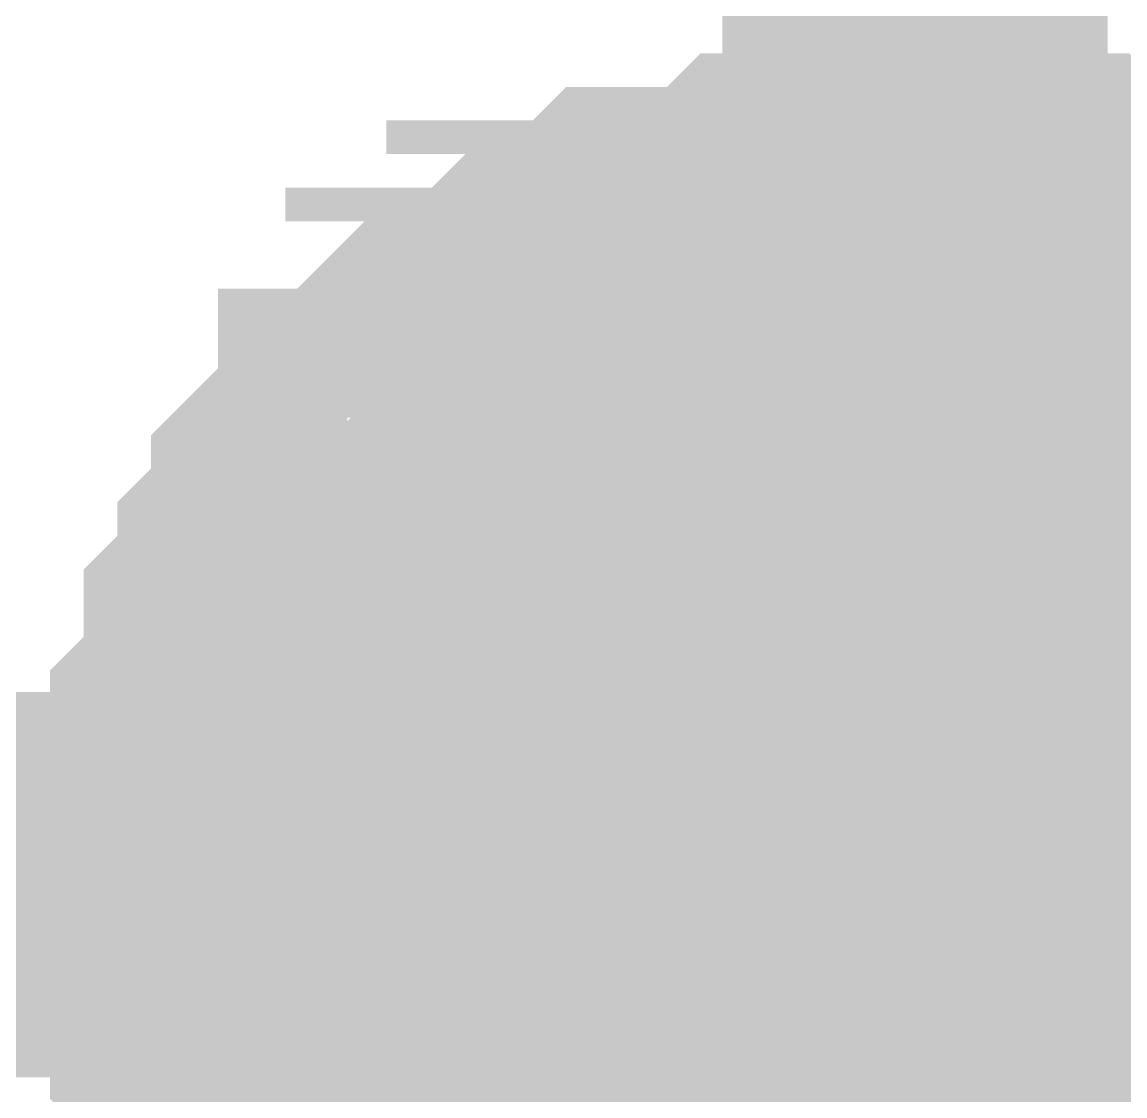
# Model space of a CAD drawing. Header units: inches. Extents: x 0 to 841, y 0 to 594.
# Drawn here: x 751.826 to 752.684, y 257.326 to 258.161 of the extents above; entities that cross this region are included whole.
import ezdxf

# ---------------------------------------------------------------- set-up
doc = ezdxf.new("R2010")
doc.units = ezdxf.units.IN
doc.layers.add('Sheet', color=255, linetype='Continuous')

msp = doc.modelspace()

# ---------------------------------------------------------------- linework, layer by layer
at = {"layer": 'Sheet'}
for points in [[(752.52044, 261.59308, 0.29972, 0.29972, 0), (752.52044, 257.49059, 0.29972, 0.29972, 0)], [(751.99782, 257.49059, 0.29972, 0.29972, 0), (751.99782, 257.51672, 0.29972, 0.29972, 0), (751.99782, 257.54285, 0.29972, 0.29972, 0), (751.99782, 257.56898, 0.29972, 0.29972, 0), (751.99782, 257.59511, 0.29972, 0.29972, 0), (752.02396, 257.62124, 0.29972, 0.29972, 0), (752.02396, 257.64737, 0.29972, 0.29972, 0), (752.02396, 257.6735, 0.29972, 0.29972, 0), (752.05009, 257.69963, 0.29972, 0.29972, 0), (752.05009, 257.69963, 0.29972, 0.29972, 0), (752.05009, 257.72576, 0.29972, 0.29972, 0), (752.07622, 257.75189, 0.29972, 0.29972, 0), (752.07622, 257.77802, 0.29972, 0.29972, 0), (752.10235, 257.80415, 0.29972, 0.29972, 0), (752.12848, 257.80415, 0.29972, 0.29972, 0), (752.12848, 257.83028, 0.29972, 0.29972, 0), (752.15461, 257.85641, 0.29972, 0.29972, 0), (752.18074, 257.85641, 0.29972, 0.29972, 0), (752.18074, 257.88254, 0.29972, 0.29972, 0), (752.20687, 257.88254, 0.29972, 0.29972, 0), (752.233, 257.90868, 0.29972, 0.29972, 0), (752.25913, 257.90868, 0.29972, 0.29972, 0), (752.25913, 257.93481, 0.29972, 0.29972, 0), (752.28527, 257.93481, 0.29972, 0.29972, 0), (752.3114, 257.96094, 0.29972, 0.29972, 0), (752.33753, 257.96094, 0.29972, 0.29972, 0), (752.36366, 257.96094, 0.29972, 0.29972, 0), (752.38979, 257.96094, 0.29972, 0.29972, 0), (752.41592, 257.98707, 0.29972, 0.29972, 0), (752.44205, 257.98707, 0.29972, 0.29972, 0), (752.46818, 257.98707, 0.29972, 0.29972, 0), (752.49431, 257.98707, 0.29972, 0.29972, 0), (752.52044, 257.98707, 0.29972, 0.29972, 0)], [(751.99782, 257.49059, 0.29972, 0.29972, 0), (751.99782, 257.51672, 0.29972, 0.29972, 0), (751.99782, 257.54285, 0.29972, 0.29972, 0), (751.99782, 257.56898, 0.29972, 0.29972, 0), (751.99782, 257.59511, 0.29972, 0.29972, 0), (752.02396, 257.62124, 0.29972, 0.29972, 0), (752.02396, 257.64737, 0.29972, 0.29972, 0), (752.02396, 257.6735, 0.29972, 0.29972, 0), (752.05009, 257.69963, 0.29972, 0.29972, 0), (752.05009, 257.69963, 0.29972, 0.29972, 0), (752.05009, 257.72576, 0.29972, 0.29972, 0), (752.07622, 257.75189, 0.29972, 0.29972, 0), (752.07622, 257.77802, 0.29972, 0.29972, 0), (752.10235, 257.80415, 0.29972, 0.29972, 0), (752.12848, 257.80415, 0.29972, 0.29972, 0), (752.12848, 257.83028, 0.29972, 0.29972, 0), (752.15461, 257.85641, 0.29972, 0.29972, 0), (752.18074, 257.85641, 0.29972, 0.29972, 0), (752.18074, 257.88254, 0.29972, 0.29972, 0), (752.20687, 257.88254, 0.29972, 0.29972, 0), (752.233, 257.90868, 0.29972, 0.29972, 0), (752.25913, 257.90868, 0.29972, 0.29972, 0), (752.25913, 257.93481, 0.29972, 0.29972, 0), (752.28527, 257.93481, 0.29972, 0.29972, 0), (752.3114, 257.96094, 0.29972, 0.29972, 0), (752.33753, 257.96094, 0.29972, 0.29972, 0), (752.36366, 257.96094, 0.29972, 0.29972, 0), (752.38979, 257.96094, 0.29972, 0.29972, 0), (752.41592, 257.98707, 0.29972, 0.29972, 0), (752.44205, 257.98707, 0.29972, 0.29972, 0), (752.46818, 257.98707, 0.29972, 0.29972, 0), (752.49431, 257.98707, 0.29972, 0.29972, 0), (752.52044, 257.98707, 0.29972, 0.29972, 0)], [(751.99782, 257.49059, 0.29972, 0.29972, 0), (751.99782, 257.51672, 0.29972, 0.29972, 0), (751.99782, 257.54285, 0.29972, 0.29972, 0), (751.99782, 257.56898, 0.29972, 0.29972, 0), (751.99782, 257.59511, 0.29972, 0.29972, 0), (752.02396, 257.62124, 0.29972, 0.29972, 0), (752.02396, 257.64737, 0.29972, 0.29972, 0), (752.02396, 257.6735, 0.29972, 0.29972, 0), (752.05009, 257.69963, 0.29972, 0.29972, 0), (752.05009, 257.69963, 0.29972, 0.29972, 0), (752.05009, 257.72576, 0.29972, 0.29972, 0), (752.07622, 257.75189, 0.29972, 0.29972, 0), (752.07622, 257.77802, 0.29972, 0.29972, 0), (752.10235, 257.80415, 0.29972, 0.29972, 0), (752.12848, 257.80415, 0.29972, 0.29972, 0), (752.12848, 257.83028, 0.29972, 0.29972, 0), (752.15461, 257.85641, 0.29972, 0.29972, 0), (752.18074, 257.85641, 0.29972, 0.29972, 0), (752.18074, 257.88254, 0.29972, 0.29972, 0), (752.20687, 257.88254, 0.29972, 0.29972, 0), (752.233, 257.90868, 0.29972, 0.29972, 0), (752.25913, 257.90868, 0.29972, 0.29972, 0), (752.25913, 257.93481, 0.29972, 0.29972, 0), (752.28527, 257.93481, 0.29972, 0.29972, 0), (752.3114, 257.96094, 0.29972, 0.29972, 0), (752.33753, 257.96094, 0.29972, 0.29972, 0), (752.36366, 257.96094, 0.29972, 0.29972, 0), (752.38979, 257.96094, 0.29972, 0.29972, 0), (752.41592, 257.98707, 0.29972, 0.29972, 0), (752.44205, 257.98707, 0.29972, 0.29972, 0), (752.46818, 257.98707, 0.29972, 0.29972, 0), (752.49431, 257.98707, 0.29972, 0.29972, 0), (752.52044, 257.98707, 0.29972, 0.29972, 0)], [(751.99782, 257.49059, 0.29972, 0.29972, 0), (751.99782, 257.51672, 0.29972, 0.29972, 0), (751.99782, 257.54285, 0.29972, 0.29972, 0), (751.99782, 257.56898, 0.29972, 0.29972, 0), (751.99782, 257.59511, 0.29972, 0.29972, 0), (752.02396, 257.62124, 0.29972, 0.29972, 0), (752.02396, 257.64737, 0.29972, 0.29972, 0), (752.02396, 257.6735, 0.29972, 0.29972, 0), (752.05009, 257.69963, 0.29972, 0.29972, 0), (752.05009, 257.69963, 0.29972, 0.29972, 0), (752.05009, 257.72576, 0.29972, 0.29972, 0), (752.07622, 257.75189, 0.29972, 0.29972, 0), (752.07622, 257.77802, 0.29972, 0.29972, 0), (752.10235, 257.80415, 0.29972, 0.29972, 0), (752.12848, 257.80415, 0.29972, 0.29972, 0), (752.12848, 257.83028, 0.29972, 0.29972, 0), (752.15461, 257.85641, 0.29972, 0.29972, 0), (752.18074, 257.85641, 0.29972, 0.29972, 0), (752.18074, 257.88254, 0.29972, 0.29972, 0), (752.20687, 257.88254, 0.29972, 0.29972, 0), (752.233, 257.90868, 0.29972, 0.29972, 0), (752.25913, 257.90868, 0.29972, 0.29972, 0), (752.25913, 257.93481, 0.29972, 0.29972, 0), (752.28527, 257.93481, 0.29972, 0.29972, 0), (752.3114, 257.96094, 0.29972, 0.29972, 0), (752.33753, 257.96094, 0.29972, 0.29972, 0), (752.36366, 257.96094, 0.29972, 0.29972, 0), (752.38979, 257.96094, 0.29972, 0.29972, 0), (752.41592, 257.98707, 0.29972, 0.29972, 0), (752.44205, 257.98707, 0.29972, 0.29972, 0), (752.46818, 257.98707, 0.29972, 0.29972, 0), (752.49431, 257.98707, 0.29972, 0.29972, 0), (752.52044, 257.98707, 0.29972, 0.29972, 0)], [(751.99782, 257.49059, 0.29972, 0.29972, 0), (751.99782, 257.51672, 0.29972, 0.29972, 0), (751.99782, 257.54285, 0.29972, 0.29972, 0), (751.99782, 257.56898, 0.29972, 0.29972, 0), (751.99782, 257.59511, 0.29972, 0.29972, 0), (752.02396, 257.62124, 0.29972, 0.29972, 0), (752.02396, 257.64737, 0.29972, 0.29972, 0), (752.02396, 257.6735, 0.29972, 0.29972, 0), (752.05009, 257.69963, 0.29972, 0.29972, 0), (752.05009, 257.69963, 0.29972, 0.29972, 0), (752.05009, 257.72576, 0.29972, 0.29972, 0), (752.07622, 257.75189, 0.29972, 0.29972, 0), (752.07622, 257.77802, 0.29972, 0.29972, 0), (752.10235, 257.80415, 0.29972, 0.29972, 0), (752.12848, 257.80415, 0.29972, 0.29972, 0), (752.12848, 257.83028, 0.29972, 0.29972, 0), (752.15461, 257.85641, 0.29972, 0.29972, 0), (752.18074, 257.85641, 0.29972, 0.29972, 0), (752.18074, 257.88254, 0.29972, 0.29972, 0), (752.20687, 257.88254, 0.29972, 0.29972, 0), (752.233, 257.90868, 0.29972, 0.29972, 0), (752.25913, 257.90868, 0.29972, 0.29972, 0), (752.25913, 257.93481, 0.29972, 0.29972, 0), (752.28527, 257.93481, 0.29972, 0.29972, 0), (752.3114, 257.96094, 0.29972, 0.29972, 0), (752.33753, 257.96094, 0.29972, 0.29972, 0), (752.36366, 257.96094, 0.29972, 0.29972, 0), (752.38979, 257.96094, 0.29972, 0.29972, 0), (752.41592, 257.98707, 0.29972, 0.29972, 0), (752.44205, 257.98707, 0.29972, 0.29972, 0), (752.46818, 257.98707, 0.29972, 0.29972, 0), (752.49431, 257.98707, 0.29972, 0.29972, 0), (752.52044, 257.98707, 0.29972, 0.29972, 0)], [(751.99782, 257.49059, 0.29972, 0.29972, 0), (751.99782, 257.51672, 0.29972, 0.29972, 0), (751.99782, 257.54285, 0.29972, 0.29972, 0), (751.99782, 257.56898, 0.29972, 0.29972, 0), (751.99782, 257.59511, 0.29972, 0.29972, 0), (752.02396, 257.62124, 0.29972, 0.29972, 0), (752.02396, 257.64737, 0.29972, 0.29972, 0), (752.02396, 257.6735, 0.29972, 0.29972, 0), (752.05009, 257.69963, 0.29972, 0.29972, 0), (752.05009, 257.69963, 0.29972, 0.29972, 0), (752.05009, 257.72576, 0.29972, 0.29972, 0), (752.07622, 257.75189, 0.29972, 0.29972, 0), (752.07622, 257.77802, 0.29972, 0.29972, 0), (752.10235, 257.80415, 0.29972, 0.29972, 0), (752.12848, 257.80415, 0.29972, 0.29972, 0), (752.12848, 257.83028, 0.29972, 0.29972, 0), (752.15461, 257.85641, 0.29972, 0.29972, 0), (752.18074, 257.85641, 0.29972, 0.29972, 0), (752.18074, 257.88254, 0.29972, 0.29972, 0), (752.20687, 257.88254, 0.29972, 0.29972, 0), (752.233, 257.90868, 0.29972, 0.29972, 0), (752.25913, 257.90868, 0.29972, 0.29972, 0), (752.25913, 257.93481, 0.29972, 0.29972, 0), (752.28527, 257.93481, 0.29972, 0.29972, 0), (752.3114, 257.96094, 0.29972, 0.29972, 0), (752.33753, 257.96094, 0.29972, 0.29972, 0), (752.36366, 257.96094, 0.29972, 0.29972, 0), (752.38979, 257.96094, 0.29972, 0.29972, 0), (752.41592, 257.98707, 0.29972, 0.29972, 0), (752.44205, 257.98707, 0.29972, 0.29972, 0), (752.46818, 257.98707, 0.29972, 0.29972, 0), (752.49431, 257.98707, 0.29972, 0.29972, 0), (752.52044, 257.98707, 0.29972, 0.29972, 0)], [(751.99782, 257.49059, 0.29972, 0.29972, 0), (751.99782, 257.51672, 0.29972, 0.29972, 0), (751.99782, 257.54285, 0.29972, 0.29972, 0), (751.99782, 257.56898, 0.29972, 0.29972, 0), (751.99782, 257.59511, 0.29972, 0.29972, 0), (752.02396, 257.62124, 0.29972, 0.29972, 0), (752.02396, 257.64737, 0.29972, 0.29972, 0), (752.02396, 257.6735, 0.29972, 0.29972, 0), (752.05009, 257.69963, 0.29972, 0.29972, 0), (752.05009, 257.69963, 0.29972, 0.29972, 0), (752.05009, 257.72576, 0.29972, 0.29972, 0), (752.07622, 257.75189, 0.29972, 0.29972, 0), (752.07622, 257.77802, 0.29972, 0.29972, 0), (752.10235, 257.80415, 0.29972, 0.29972, 0), (752.12848, 257.80415, 0.29972, 0.29972, 0), (752.12848, 257.83028, 0.29972, 0.29972, 0), (752.15461, 257.85641, 0.29972, 0.29972, 0), (752.18074, 257.85641, 0.29972, 0.29972, 0), (752.18074, 257.88254, 0.29972, 0.29972, 0), (752.20687, 257.88254, 0.29972, 0.29972, 0), (752.233, 257.90868, 0.29972, 0.29972, 0), (752.25913, 257.90868, 0.29972, 0.29972, 0), (752.25913, 257.93481, 0.29972, 0.29972, 0), (752.28527, 257.93481, 0.29972, 0.29972, 0), (752.3114, 257.96094, 0.29972, 0.29972, 0), (752.33753, 257.96094, 0.29972, 0.29972, 0), (752.36366, 257.96094, 0.29972, 0.29972, 0), (752.38979, 257.96094, 0.29972, 0.29972, 0), (752.41592, 257.98707, 0.29972, 0.29972, 0), (752.44205, 257.98707, 0.29972, 0.29972, 0), (752.46818, 257.98707, 0.29972, 0.29972, 0), (752.49431, 257.98707, 0.29972, 0.29972, 0), (752.52044, 257.98707, 0.29972, 0.29972, 0)], [(752.52044, 257.98707, 0.29972, 0.29972, 0), (752.52044, 257.98707, 0.29972, 0.29972, 0)], [(752.52044, 257.98707, 0.29972, 0.29972, 0), (752.54658, 257.98707, 0.29972, 0.29972, 0), (752.57271, 257.98707, 0.29972, 0.29972, 0), (752.59884, 257.98707, 0.29972, 0.29972, 0), (752.62497, 257.98707, 0.29972, 0.29972, 0), (752.6511, 257.96094, 0.29972, 0.29972, 0), (752.6511, 257.96094, 0.29972, 0.29972, 0), (752.67723, 257.96094, 0.29972, 0.29972, 0), (752.70336, 257.96094, 0.29972, 0.29972, 0), (752.72949, 257.93481, 0.29972, 0.29972, 0), (752.75562, 257.93481, 0.29972, 0.29972, 0), (752.78175, 257.90868, 0.29972, 0.29972, 0), (752.78175, 257.90868, 0.29972, 0.29972, 0), (752.80789, 257.88254, 0.29972, 0.29972, 0), (752.83402, 257.88254, 0.29972, 0.29972, 0)], [(752.52044, 257.98707, 0.29972, 0.29972, 0), (752.52044, 257.98707, 0.29972, 0.29972, 0)], [(752.52044, 257.98707, 0.29972, 0.29972, 0), (752.54658, 257.98707, 0.29972, 0.29972, 0), (752.57271, 257.98707, 0.29972, 0.29972, 0), (752.59884, 257.98707, 0.29972, 0.29972, 0), (752.62497, 257.98707, 0.29972, 0.29972, 0), (752.6511, 257.96094, 0.29972, 0.29972, 0), (752.6511, 257.96094, 0.29972, 0.29972, 0), (752.67723, 257.96094, 0.29972, 0.29972, 0), (752.70336, 257.96094, 0.29972, 0.29972, 0), (752.72949, 257.93481, 0.29972, 0.29972, 0), (752.75562, 257.93481, 0.29972, 0.29972, 0), (752.78175, 257.90868, 0.29972, 0.29972, 0), (752.78175, 257.90868, 0.29972, 0.29972, 0), (752.80789, 257.88254, 0.29972, 0.29972, 0), (752.83402, 257.88254, 0.29972, 0.29972, 0)], [(752.52044, 257.98707, 0.29972, 0.29972, 0), (752.52044, 257.98707, 0.29972, 0.29972, 0)], [(752.52044, 257.98707, 0.29972, 0.29972, 0), (752.54658, 257.98707, 0.29972, 0.29972, 0), (752.57271, 257.98707, 0.29972, 0.29972, 0), (752.59884, 257.98707, 0.29972, 0.29972, 0), (752.62497, 257.98707, 0.29972, 0.29972, 0), (752.6511, 257.96094, 0.29972, 0.29972, 0), (752.6511, 257.96094, 0.29972, 0.29972, 0), (752.67723, 257.96094, 0.29972, 0.29972, 0), (752.70336, 257.96094, 0.29972, 0.29972, 0), (752.72949, 257.93481, 0.29972, 0.29972, 0), (752.75562, 257.93481, 0.29972, 0.29972, 0), (752.78175, 257.90868, 0.29972, 0.29972, 0), (752.78175, 257.90868, 0.29972, 0.29972, 0), (752.80789, 257.88254, 0.29972, 0.29972, 0), (752.83402, 257.88254, 0.29972, 0.29972, 0)], [(752.52044, 257.98707, 0.29972, 0.29972, 0), (752.52044, 257.98707, 0.29972, 0.29972, 0)], [(752.52044, 257.98707, 0.29972, 0.29972, 0), (752.54658, 257.98707, 0.29972, 0.29972, 0), (752.57271, 257.98707, 0.29972, 0.29972, 0), (752.59884, 257.98707, 0.29972, 0.29972, 0), (752.62497, 257.98707, 0.29972, 0.29972, 0), (752.6511, 257.96094, 0.29972, 0.29972, 0), (752.6511, 257.96094, 0.29972, 0.29972, 0), (752.67723, 257.96094, 0.29972, 0.29972, 0), (752.70336, 257.96094, 0.29972, 0.29972, 0), (752.72949, 257.93481, 0.29972, 0.29972, 0), (752.75562, 257.93481, 0.29972, 0.29972, 0), (752.78175, 257.90868, 0.29972, 0.29972, 0), (752.78175, 257.90868, 0.29972, 0.29972, 0), (752.80789, 257.88254, 0.29972, 0.29972, 0), (752.83402, 257.88254, 0.29972, 0.29972, 0)], [(752.52044, 257.98707, 0.29972, 0.29972, 0), (752.52044, 257.98707, 0.29972, 0.29972, 0)], [(752.52044, 257.98707, 0.29972, 0.29972, 0), (752.54658, 257.98707, 0.29972, 0.29972, 0), (752.57271, 257.98707, 0.29972, 0.29972, 0), (752.59884, 257.98707, 0.29972, 0.29972, 0), (752.62497, 257.98707, 0.29972, 0.29972, 0), (752.6511, 257.96094, 0.29972, 0.29972, 0), (752.6511, 257.96094, 0.29972, 0.29972, 0), (752.67723, 257.96094, 0.29972, 0.29972, 0), (752.70336, 257.96094, 0.29972, 0.29972, 0), (752.72949, 257.93481, 0.29972, 0.29972, 0), (752.75562, 257.93481, 0.29972, 0.29972, 0), (752.78175, 257.90868, 0.29972, 0.29972, 0), (752.78175, 257.90868, 0.29972, 0.29972, 0), (752.80789, 257.88254, 0.29972, 0.29972, 0), (752.83402, 257.88254, 0.29972, 0.29972, 0)], [(752.52044, 257.98707, 0.29972, 0.29972, 0), (752.52044, 257.98707, 0.29972, 0.29972, 0)], [(752.52044, 257.98707, 0.29972, 0.29972, 0), (752.54658, 257.98707, 0.29972, 0.29972, 0), (752.57271, 257.98707, 0.29972, 0.29972, 0), (752.59884, 257.98707, 0.29972, 0.29972, 0), (752.62497, 257.98707, 0.29972, 0.29972, 0), (752.6511, 257.96094, 0.29972, 0.29972, 0), (752.6511, 257.96094, 0.29972, 0.29972, 0), (752.67723, 257.96094, 0.29972, 0.29972, 0), (752.70336, 257.96094, 0.29972, 0.29972, 0), (752.72949, 257.93481, 0.29972, 0.29972, 0), (752.75562, 257.93481, 0.29972, 0.29972, 0), (752.78175, 257.90868, 0.29972, 0.29972, 0), (752.78175, 257.90868, 0.29972, 0.29972, 0), (752.80789, 257.88254, 0.29972, 0.29972, 0), (752.83402, 257.88254, 0.29972, 0.29972, 0)], [(752.52044, 257.98707, 0.29972, 0.29972, 0), (752.52044, 257.98707, 0.29972, 0.29972, 0)], [(752.52044, 257.98707, 0.29972, 0.29972, 0), (752.54658, 257.98707, 0.29972, 0.29972, 0), (752.57271, 257.98707, 0.29972, 0.29972, 0), (752.59884, 257.98707, 0.29972, 0.29972, 0), (752.62497, 257.98707, 0.29972, 0.29972, 0), (752.6511, 257.96094, 0.29972, 0.29972, 0), (752.6511, 257.96094, 0.29972, 0.29972, 0), (752.67723, 257.96094, 0.29972, 0.29972, 0), (752.70336, 257.96094, 0.29972, 0.29972, 0), (752.72949, 257.93481, 0.29972, 0.29972, 0), (752.75562, 257.93481, 0.29972, 0.29972, 0), (752.78175, 257.90868, 0.29972, 0.29972, 0), (752.78175, 257.90868, 0.29972, 0.29972, 0), (752.80789, 257.88254, 0.29972, 0.29972, 0), (752.83402, 257.88254, 0.29972, 0.29972, 0)], [(751.99782, 257.49059, 0.09906, 0.09906, 0), (751.99782, 257.51672, 0.09906, 0.09906, 0), (751.99782, 257.54285, 0.09906, 0.09906, 0), (751.99782, 257.56898, 0.09906, 0.09906, 0), (751.99782, 257.59511, 0.09906, 0.09906, 0), (752.02396, 257.62124, 0.09906, 0.09906, 0), (752.02396, 257.64737, 0.09906, 0.09906, 0), (752.02396, 257.6735, 0.09906, 0.09906, 0), (752.05009, 257.69963, 0.09906, 0.09906, 0), (752.05009, 257.69963, 0.09906, 0.09906, 0), (752.05009, 257.72576, 0.09906, 0.09906, 0), (752.07622, 257.75189, 0.09906, 0.09906, 0), (752.07622, 257.77802, 0.09906, 0.09906, 0), (752.10235, 257.80415, 0.09906, 0.09906, 0), (752.12848, 257.80415, 0.09906, 0.09906, 0), (752.12848, 257.83028, 0.09906, 0.09906, 0), (752.15461, 257.85641, 0.09906, 0.09906, 0), (752.18074, 257.85641, 0.09906, 0.09906, 0), (752.18074, 257.88254, 0.09906, 0.09906, 0), (752.20687, 257.88254, 0.09906, 0.09906, 0), (752.233, 257.90868, 0.09906, 0.09906, 0), (752.25913, 257.90868, 0.09906, 0.09906, 0), (752.25913, 257.93481, 0.09906, 0.09906, 0), (752.28527, 257.93481, 0.09906, 0.09906, 0), (752.3114, 257.96094, 0.09906, 0.09906, 0), (752.33753, 257.96094, 0.09906, 0.09906, 0), (752.36366, 257.96094, 0.09906, 0.09906, 0), (752.38979, 257.96094, 0.09906, 0.09906, 0), (752.41592, 257.98707, 0.09906, 0.09906, 0), (752.44205, 257.98707, 0.09906, 0.09906, 0), (752.46818, 257.98707, 0.09906, 0.09906, 0), (752.49431, 257.98707, 0.09906, 0.09906, 0), (752.52044, 257.98707, 0.09906, 0.09906, 0)], [(751.99782, 257.49059, 0.09906, 0.09906, 0), (751.99782, 257.51672, 0.09906, 0.09906, 0), (751.99782, 257.54285, 0.09906, 0.09906, 0), (751.99782, 257.56898, 0.09906, 0.09906, 0), (751.99782, 257.59511, 0.09906, 0.09906, 0), (752.02396, 257.62124, 0.09906, 0.09906, 0), (752.02396, 257.64737, 0.09906, 0.09906, 0), (752.02396, 257.6735, 0.09906, 0.09906, 0), (752.05009, 257.69963, 0.09906, 0.09906, 0), (752.05009, 257.69963, 0.09906, 0.09906, 0), (752.05009, 257.72576, 0.09906, 0.09906, 0), (752.07622, 257.75189, 0.09906, 0.09906, 0), (752.07622, 257.77802, 0.09906, 0.09906, 0), (752.10235, 257.80415, 0.09906, 0.09906, 0), (752.12848, 257.80415, 0.09906, 0.09906, 0), (752.12848, 257.83028, 0.09906, 0.09906, 0), (752.15461, 257.85641, 0.09906, 0.09906, 0), (752.18074, 257.85641, 0.09906, 0.09906, 0), (752.18074, 257.88254, 0.09906, 0.09906, 0), (752.20687, 257.88254, 0.09906, 0.09906, 0), (752.233, 257.90868, 0.09906, 0.09906, 0), (752.25913, 257.90868, 0.09906, 0.09906, 0), (752.25913, 257.93481, 0.09906, 0.09906, 0), (752.28527, 257.93481, 0.09906, 0.09906, 0), (752.3114, 257.96094, 0.09906, 0.09906, 0), (752.33753, 257.96094, 0.09906, 0.09906, 0), (752.36366, 257.96094, 0.09906, 0.09906, 0), (752.38979, 257.96094, 0.09906, 0.09906, 0), (752.41592, 257.98707, 0.09906, 0.09906, 0), (752.44205, 257.98707, 0.09906, 0.09906, 0), (752.46818, 257.98707, 0.09906, 0.09906, 0), (752.49431, 257.98707, 0.09906, 0.09906, 0), (752.52044, 257.98707, 0.09906, 0.09906, 0)], [(751.99782, 257.49059, 0.09906, 0.09906, 0), (751.99782, 257.51672, 0.09906, 0.09906, 0), (751.99782, 257.54285, 0.09906, 0.09906, 0), (751.99782, 257.56898, 0.09906, 0.09906, 0), (751.99782, 257.59511, 0.09906, 0.09906, 0), (752.02396, 257.62124, 0.09906, 0.09906, 0), (752.02396, 257.64737, 0.09906, 0.09906, 0), (752.02396, 257.6735, 0.09906, 0.09906, 0), (752.05009, 257.69963, 0.09906, 0.09906, 0), (752.05009, 257.69963, 0.09906, 0.09906, 0), (752.05009, 257.72576, 0.09906, 0.09906, 0), (752.07622, 257.75189, 0.09906, 0.09906, 0), (752.07622, 257.77802, 0.09906, 0.09906, 0), (752.10235, 257.80415, 0.09906, 0.09906, 0), (752.12848, 257.80415, 0.09906, 0.09906, 0), (752.12848, 257.83028, 0.09906, 0.09906, 0), (752.15461, 257.85641, 0.09906, 0.09906, 0), (752.18074, 257.85641, 0.09906, 0.09906, 0), (752.18074, 257.88254, 0.09906, 0.09906, 0), (752.20687, 257.88254, 0.09906, 0.09906, 0), (752.233, 257.90868, 0.09906, 0.09906, 0), (752.25913, 257.90868, 0.09906, 0.09906, 0), (752.25913, 257.93481, 0.09906, 0.09906, 0), (752.28527, 257.93481, 0.09906, 0.09906, 0), (752.3114, 257.96094, 0.09906, 0.09906, 0), (752.33753, 257.96094, 0.09906, 0.09906, 0), (752.36366, 257.96094, 0.09906, 0.09906, 0), (752.38979, 257.96094, 0.09906, 0.09906, 0), (752.41592, 257.98707, 0.09906, 0.09906, 0), (752.44205, 257.98707, 0.09906, 0.09906, 0), (752.46818, 257.98707, 0.09906, 0.09906, 0), (752.49431, 257.98707, 0.09906, 0.09906, 0), (752.52044, 257.98707, 0.09906, 0.09906, 0)], [(751.99782, 257.49059, 0.09906, 0.09906, 0), (751.99782, 257.51672, 0.09906, 0.09906, 0), (751.99782, 257.54285, 0.09906, 0.09906, 0), (751.99782, 257.56898, 0.09906, 0.09906, 0), (751.99782, 257.59511, 0.09906, 0.09906, 0), (752.02396, 257.62124, 0.09906, 0.09906, 0), (752.02396, 257.64737, 0.09906, 0.09906, 0), (752.02396, 257.6735, 0.09906, 0.09906, 0), (752.05009, 257.69963, 0.09906, 0.09906, 0), (752.05009, 257.69963, 0.09906, 0.09906, 0), (752.05009, 257.72576, 0.09906, 0.09906, 0), (752.07622, 257.75189, 0.09906, 0.09906, 0), (752.07622, 257.77802, 0.09906, 0.09906, 0), (752.10235, 257.80415, 0.09906, 0.09906, 0), (752.12848, 257.80415, 0.09906, 0.09906, 0), (752.12848, 257.83028, 0.09906, 0.09906, 0), (752.15461, 257.85641, 0.09906, 0.09906, 0), (752.18074, 257.85641, 0.09906, 0.09906, 0), (752.18074, 257.88254, 0.09906, 0.09906, 0), (752.20687, 257.88254, 0.09906, 0.09906, 0), (752.233, 257.90868, 0.09906, 0.09906, 0), (752.25913, 257.90868, 0.09906, 0.09906, 0), (752.25913, 257.93481, 0.09906, 0.09906, 0), (752.28527, 257.93481, 0.09906, 0.09906, 0), (752.3114, 257.96094, 0.09906, 0.09906, 0), (752.33753, 257.96094, 0.09906, 0.09906, 0), (752.36366, 257.96094, 0.09906, 0.09906, 0), (752.38979, 257.96094, 0.09906, 0.09906, 0), (752.41592, 257.98707, 0.09906, 0.09906, 0), (752.44205, 257.98707, 0.09906, 0.09906, 0), (752.46818, 257.98707, 0.09906, 0.09906, 0), (752.49431, 257.98707, 0.09906, 0.09906, 0), (752.52044, 257.98707, 0.09906, 0.09906, 0)], [(751.99782, 257.49059, 0.09906, 0.09906, 0), (751.99782, 257.51672, 0.09906, 0.09906, 0), (751.99782, 257.54285, 0.09906, 0.09906, 0), (751.99782, 257.56898, 0.09906, 0.09906, 0), (751.99782, 257.59511, 0.09906, 0.09906, 0), (752.02396, 257.62124, 0.09906, 0.09906, 0), (752.02396, 257.64737, 0.09906, 0.09906, 0), (752.02396, 257.6735, 0.09906, 0.09906, 0), (752.05009, 257.69963, 0.09906, 0.09906, 0), (752.05009, 257.69963, 0.09906, 0.09906, 0), (752.05009, 257.72576, 0.09906, 0.09906, 0), (752.07622, 257.75189, 0.09906, 0.09906, 0), (752.07622, 257.77802, 0.09906, 0.09906, 0), (752.10235, 257.80415, 0.09906, 0.09906, 0), (752.12848, 257.80415, 0.09906, 0.09906, 0), (752.12848, 257.83028, 0.09906, 0.09906, 0), (752.15461, 257.85641, 0.09906, 0.09906, 0), (752.18074, 257.85641, 0.09906, 0.09906, 0), (752.18074, 257.88254, 0.09906, 0.09906, 0), (752.20687, 257.88254, 0.09906, 0.09906, 0), (752.233, 257.90868, 0.09906, 0.09906, 0), (752.25913, 257.90868, 0.09906, 0.09906, 0), (752.25913, 257.93481, 0.09906, 0.09906, 0), (752.28527, 257.93481, 0.09906, 0.09906, 0), (752.3114, 257.96094, 0.09906, 0.09906, 0), (752.33753, 257.96094, 0.09906, 0.09906, 0), (752.36366, 257.96094, 0.09906, 0.09906, 0), (752.38979, 257.96094, 0.09906, 0.09906, 0), (752.41592, 257.98707, 0.09906, 0.09906, 0), (752.44205, 257.98707, 0.09906, 0.09906, 0), (752.46818, 257.98707, 0.09906, 0.09906, 0), (752.49431, 257.98707, 0.09906, 0.09906, 0), (752.52044, 257.98707, 0.09906, 0.09906, 0)], [(751.99782, 257.49059, 0.09906, 0.09906, 0), (751.99782, 257.51672, 0.09906, 0.09906, 0), (751.99782, 257.54285, 0.09906, 0.09906, 0), (751.99782, 257.56898, 0.09906, 0.09906, 0), (751.99782, 257.59511, 0.09906, 0.09906, 0), (752.02396, 257.62124, 0.09906, 0.09906, 0), (752.02396, 257.64737, 0.09906, 0.09906, 0), (752.02396, 257.6735, 0.09906, 0.09906, 0), (752.05009, 257.69963, 0.09906, 0.09906, 0), (752.05009, 257.69963, 0.09906, 0.09906, 0), (752.05009, 257.72576, 0.09906, 0.09906, 0), (752.07622, 257.75189, 0.09906, 0.09906, 0), (752.07622, 257.77802, 0.09906, 0.09906, 0), (752.10235, 257.80415, 0.09906, 0.09906, 0), (752.12848, 257.80415, 0.09906, 0.09906, 0), (752.12848, 257.83028, 0.09906, 0.09906, 0), (752.15461, 257.85641, 0.09906, 0.09906, 0), (752.18074, 257.85641, 0.09906, 0.09906, 0), (752.18074, 257.88254, 0.09906, 0.09906, 0), (752.20687, 257.88254, 0.09906, 0.09906, 0), (752.233, 257.90868, 0.09906, 0.09906, 0), (752.25913, 257.90868, 0.09906, 0.09906, 0), (752.25913, 257.93481, 0.09906, 0.09906, 0), (752.28527, 257.93481, 0.09906, 0.09906, 0), (752.3114, 257.96094, 0.09906, 0.09906, 0), (752.33753, 257.96094, 0.09906, 0.09906, 0), (752.36366, 257.96094, 0.09906, 0.09906, 0), (752.38979, 257.96094, 0.09906, 0.09906, 0), (752.41592, 257.98707, 0.09906, 0.09906, 0), (752.44205, 257.98707, 0.09906, 0.09906, 0), (752.46818, 257.98707, 0.09906, 0.09906, 0), (752.49431, 257.98707, 0.09906, 0.09906, 0), (752.52044, 257.98707, 0.09906, 0.09906, 0)], [(751.99782, 257.49059, 0.09906, 0.09906, 0), (751.99782, 257.51672, 0.09906, 0.09906, 0), (751.99782, 257.54285, 0.09906, 0.09906, 0), (751.99782, 257.56898, 0.09906, 0.09906, 0), (751.99782, 257.59511, 0.09906, 0.09906, 0), (752.02396, 257.62124, 0.09906, 0.09906, 0), (752.02396, 257.64737, 0.09906, 0.09906, 0), (752.02396, 257.6735, 0.09906, 0.09906, 0), (752.05009, 257.69963, 0.09906, 0.09906, 0), (752.05009, 257.69963, 0.09906, 0.09906, 0), (752.05009, 257.72576, 0.09906, 0.09906, 0), (752.07622, 257.75189, 0.09906, 0.09906, 0), (752.07622, 257.77802, 0.09906, 0.09906, 0), (752.10235, 257.80415, 0.09906, 0.09906, 0), (752.12848, 257.80415, 0.09906, 0.09906, 0), (752.12848, 257.83028, 0.09906, 0.09906, 0), (752.15461, 257.85641, 0.09906, 0.09906, 0), (752.18074, 257.85641, 0.09906, 0.09906, 0), (752.18074, 257.88254, 0.09906, 0.09906, 0), (752.20687, 257.88254, 0.09906, 0.09906, 0), (752.233, 257.90868, 0.09906, 0.09906, 0), (752.25913, 257.90868, 0.09906, 0.09906, 0), (752.25913, 257.93481, 0.09906, 0.09906, 0), (752.28527, 257.93481, 0.09906, 0.09906, 0), (752.3114, 257.96094, 0.09906, 0.09906, 0), (752.33753, 257.96094, 0.09906, 0.09906, 0), (752.36366, 257.96094, 0.09906, 0.09906, 0), (752.38979, 257.96094, 0.09906, 0.09906, 0), (752.41592, 257.98707, 0.09906, 0.09906, 0), (752.44205, 257.98707, 0.09906, 0.09906, 0), (752.46818, 257.98707, 0.09906, 0.09906, 0), (752.49431, 257.98707, 0.09906, 0.09906, 0), (752.52044, 257.98707, 0.09906, 0.09906, 0)], [(752.52044, 257.98707, 0.09906, 0.09906, 0), (752.52044, 257.98707, 0.09906, 0.09906, 0)], [(752.52044, 257.98707, 0.09906, 0.09906, 0), (752.54658, 257.98707, 0.09906, 0.09906, 0), (752.57271, 257.98707, 0.09906, 0.09906, 0), (752.59884, 257.98707, 0.09906, 0.09906, 0), (752.62497, 257.98707, 0.09906, 0.09906, 0), (752.6511, 257.96094, 0.09906, 0.09906, 0), (752.6511, 257.96094, 0.09906, 0.09906, 0), (752.67723, 257.96094, 0.09906, 0.09906, 0), (752.70336, 257.96094, 0.09906, 0.09906, 0), (752.72949, 257.93481, 0.09906, 0.09906, 0), (752.75562, 257.93481, 0.09906, 0.09906, 0)], [(752.52044, 257.98707, 0.09906, 0.09906, 0), (752.52044, 257.98707, 0.09906, 0.09906, 0)], [(752.52044, 257.98707, 0.09906, 0.09906, 0), (752.54658, 257.98707, 0.09906, 0.09906, 0), (752.57271, 257.98707, 0.09906, 0.09906, 0), (752.59884, 257.98707, 0.09906, 0.09906, 0), (752.62497, 257.98707, 0.09906, 0.09906, 0), (752.6511, 257.96094, 0.09906, 0.09906, 0), (752.6511, 257.96094, 0.09906, 0.09906, 0), (752.67723, 257.96094, 0.09906, 0.09906, 0), (752.70336, 257.96094, 0.09906, 0.09906, 0), (752.72949, 257.93481, 0.09906, 0.09906, 0), (752.75562, 257.93481, 0.09906, 0.09906, 0)], [(752.52044, 257.98707, 0.09906, 0.09906, 0), (752.52044, 257.98707, 0.09906, 0.09906, 0)], [(752.52044, 257.98707, 0.09906, 0.09906, 0), (752.54658, 257.98707, 0.09906, 0.09906, 0), (752.57271, 257.98707, 0.09906, 0.09906, 0), (752.59884, 257.98707, 0.09906, 0.09906, 0), (752.62497, 257.98707, 0.09906, 0.09906, 0), (752.6511, 257.96094, 0.09906, 0.09906, 0), (752.6511, 257.96094, 0.09906, 0.09906, 0), (752.67723, 257.96094, 0.09906, 0.09906, 0), (752.70336, 257.96094, 0.09906, 0.09906, 0), (752.72949, 257.93481, 0.09906, 0.09906, 0), (752.75562, 257.93481, 0.09906, 0.09906, 0)], [(752.52044, 257.98707, 0.09906, 0.09906, 0), (752.52044, 257.98707, 0.09906, 0.09906, 0)], [(752.52044, 257.98707, 0.09906, 0.09906, 0), (752.54658, 257.98707, 0.09906, 0.09906, 0), (752.57271, 257.98707, 0.09906, 0.09906, 0), (752.59884, 257.98707, 0.09906, 0.09906, 0), (752.62497, 257.98707, 0.09906, 0.09906, 0), (752.6511, 257.96094, 0.09906, 0.09906, 0), (752.6511, 257.96094, 0.09906, 0.09906, 0), (752.67723, 257.96094, 0.09906, 0.09906, 0), (752.70336, 257.96094, 0.09906, 0.09906, 0), (752.72949, 257.93481, 0.09906, 0.09906, 0), (752.75562, 257.93481, 0.09906, 0.09906, 0)], [(752.52044, 257.98707, 0.09906, 0.09906, 0), (752.52044, 257.98707, 0.09906, 0.09906, 0)], [(752.52044, 257.98707, 0.09906, 0.09906, 0), (752.54658, 257.98707, 0.09906, 0.09906, 0), (752.57271, 257.98707, 0.09906, 0.09906, 0), (752.59884, 257.98707, 0.09906, 0.09906, 0), (752.62497, 257.98707, 0.09906, 0.09906, 0), (752.6511, 257.96094, 0.09906, 0.09906, 0), (752.6511, 257.96094, 0.09906, 0.09906, 0), (752.67723, 257.96094, 0.09906, 0.09906, 0), (752.70336, 257.96094, 0.09906, 0.09906, 0), (752.72949, 257.93481, 0.09906, 0.09906, 0), (752.75562, 257.93481, 0.09906, 0.09906, 0)], [(752.52044, 257.98707, 0.09906, 0.09906, 0), (752.52044, 257.98707, 0.09906, 0.09906, 0)], [(752.52044, 257.98707, 0.09906, 0.09906, 0), (752.54658, 257.98707, 0.09906, 0.09906, 0), (752.57271, 257.98707, 0.09906, 0.09906, 0), (752.59884, 257.98707, 0.09906, 0.09906, 0), (752.62497, 257.98707, 0.09906, 0.09906, 0), (752.6511, 257.96094, 0.09906, 0.09906, 0), (752.6511, 257.96094, 0.09906, 0.09906, 0), (752.67723, 257.96094, 0.09906, 0.09906, 0), (752.70336, 257.96094, 0.09906, 0.09906, 0), (752.72949, 257.93481, 0.09906, 0.09906, 0), (752.75562, 257.93481, 0.09906, 0.09906, 0)], [(752.52044, 257.98707, 0.09906, 0.09906, 0), (752.52044, 257.98707, 0.09906, 0.09906, 0)], [(752.52044, 257.98707, 0.09906, 0.09906, 0), (752.54658, 257.98707, 0.09906, 0.09906, 0), (752.57271, 257.98707, 0.09906, 0.09906, 0), (752.59884, 257.98707, 0.09906, 0.09906, 0), (752.62497, 257.98707, 0.09906, 0.09906, 0), (752.6511, 257.96094, 0.09906, 0.09906, 0), (752.6511, 257.96094, 0.09906, 0.09906, 0), (752.67723, 257.96094, 0.09906, 0.09906, 0), (752.70336, 257.96094, 0.09906, 0.09906, 0), (752.72949, 257.93481, 0.09906, 0.09906, 0), (752.75562, 257.93481, 0.09906, 0.09906, 0)], [(752.52044, 257.49059, 0.29972, 0.29972, 0), (740.0037, 257.49059, 0.29972, 0.29972, 0), (735.01268, 257.49059, 0.29972, 0.29972, 0)], [(752.12848, 257.15089, 0.29972, 0.29972, 0), (752.10235, 257.17702, 0.29972, 0.29972, 0), (752.07622, 257.20315, 0.29972, 0.29972, 0), (752.07622, 257.22928, 0.29972, 0.29972, 0), (752.05009, 257.22928, 0.29972, 0.29972, 0), (752.05009, 257.25541, 0.29972, 0.29972, 0), (752.05009, 257.28154, 0.29972, 0.29972, 0), (752.02396, 257.30767, 0.29972, 0.29972, 0), (752.02396, 257.3338, 0.29972, 0.29972, 0), (752.02396, 257.35993, 0.29972, 0.29972, 0), (751.99782, 257.38606, 0.29972, 0.29972, 0), (751.99782, 257.41219, 0.29972, 0.29972, 0), (751.99782, 257.43833, 0.29972, 0.29972, 0), (751.99782, 257.46446, 0.29972, 0.29972, 0), (751.99782, 257.49059, 0.29972, 0.29972, 0)], [(751.99782, 257.49059, 0.29972, 0.29972, 0), (751.99782, 257.49059, 0.29972, 0.29972, 0)], [(752.12848, 257.15089, 0.29972, 0.29972, 0), (752.10235, 257.17702, 0.29972, 0.29972, 0), (752.07622, 257.20315, 0.29972, 0.29972, 0), (752.07622, 257.22928, 0.29972, 0.29972, 0), (752.05009, 257.22928, 0.29972, 0.29972, 0), (752.05009, 257.25541, 0.29972, 0.29972, 0), (752.05009, 257.28154, 0.29972, 0.29972, 0), (752.02396, 257.30767, 0.29972, 0.29972, 0), (752.02396, 257.3338, 0.29972, 0.29972, 0), (752.02396, 257.35993, 0.29972, 0.29972, 0), (751.99782, 257.38606, 0.29972, 0.29972, 0), (751.99782, 257.41219, 0.29972, 0.29972, 0), (751.99782, 257.43833, 0.29972, 0.29972, 0), (751.99782, 257.46446, 0.29972, 0.29972, 0), (751.99782, 257.49059, 0.29972, 0.29972, 0)], [(751.99782, 257.49059, 0.29972, 0.29972, 0), (751.99782, 257.49059, 0.29972, 0.29972, 0)], [(752.12848, 257.15089, 0.29972, 0.29972, 0), (752.10235, 257.17702, 0.29972, 0.29972, 0), (752.07622, 257.20315, 0.29972, 0.29972, 0), (752.07622, 257.22928, 0.29972, 0.29972, 0), (752.05009, 257.22928, 0.29972, 0.29972, 0), (752.05009, 257.25541, 0.29972, 0.29972, 0), (752.05009, 257.28154, 0.29972, 0.29972, 0), (752.02396, 257.30767, 0.29972, 0.29972, 0), (752.02396, 257.3338, 0.29972, 0.29972, 0), (752.02396, 257.35993, 0.29972, 0.29972, 0), (751.99782, 257.38606, 0.29972, 0.29972, 0), (751.99782, 257.41219, 0.29972, 0.29972, 0), (751.99782, 257.43833, 0.29972, 0.29972, 0), (751.99782, 257.46446, 0.29972, 0.29972, 0), (751.99782, 257.49059, 0.29972, 0.29972, 0)], [(751.99782, 257.49059, 0.29972, 0.29972, 0), (751.99782, 257.49059, 0.29972, 0.29972, 0)], [(752.12848, 257.15089, 0.29972, 0.29972, 0), (752.10235, 257.17702, 0.29972, 0.29972, 0), (752.07622, 257.20315, 0.29972, 0.29972, 0), (752.07622, 257.22928, 0.29972, 0.29972, 0), (752.05009, 257.22928, 0.29972, 0.29972, 0), (752.05009, 257.25541, 0.29972, 0.29972, 0), (752.05009, 257.28154, 0.29972, 0.29972, 0), (752.02396, 257.30767, 0.29972, 0.29972, 0), (752.02396, 257.3338, 0.29972, 0.29972, 0), (752.02396, 257.35993, 0.29972, 0.29972, 0), (751.99782, 257.38606, 0.29972, 0.29972, 0), (751.99782, 257.41219, 0.29972, 0.29972, 0), (751.99782, 257.43833, 0.29972, 0.29972, 0), (751.99782, 257.46446, 0.29972, 0.29972, 0), (751.99782, 257.49059, 0.29972, 0.29972, 0)], [(751.99782, 257.49059, 0.29972, 0.29972, 0), (751.99782, 257.49059, 0.29972, 0.29972, 0)], [(752.12848, 257.15089, 0.29972, 0.29972, 0), (752.10235, 257.17702, 0.29972, 0.29972, 0), (752.07622, 257.20315, 0.29972, 0.29972, 0), (752.07622, 257.22928, 0.29972, 0.29972, 0), (752.05009, 257.22928, 0.29972, 0.29972, 0), (752.05009, 257.25541, 0.29972, 0.29972, 0), (752.05009, 257.28154, 0.29972, 0.29972, 0), (752.02396, 257.30767, 0.29972, 0.29972, 0), (752.02396, 257.3338, 0.29972, 0.29972, 0), (752.02396, 257.35993, 0.29972, 0.29972, 0), (751.99782, 257.38606, 0.29972, 0.29972, 0), (751.99782, 257.41219, 0.29972, 0.29972, 0), (751.99782, 257.43833, 0.29972, 0.29972, 0), (751.99782, 257.46446, 0.29972, 0.29972, 0), (751.99782, 257.49059, 0.29972, 0.29972, 0)], [(751.99782, 257.49059, 0.29972, 0.29972, 0), (751.99782, 257.49059, 0.29972, 0.29972, 0)], [(752.12848, 257.15089, 0.29972, 0.29972, 0), (752.10235, 257.17702, 0.29972, 0.29972, 0), (752.07622, 257.20315, 0.29972, 0.29972, 0), (752.07622, 257.22928, 0.29972, 0.29972, 0), (752.05009, 257.22928, 0.29972, 0.29972, 0), (752.05009, 257.25541, 0.29972, 0.29972, 0), (752.05009, 257.28154, 0.29972, 0.29972, 0), (752.02396, 257.30767, 0.29972, 0.29972, 0), (752.02396, 257.3338, 0.29972, 0.29972, 0), (752.02396, 257.35993, 0.29972, 0.29972, 0), (751.99782, 257.38606, 0.29972, 0.29972, 0), (751.99782, 257.41219, 0.29972, 0.29972, 0), (751.99782, 257.43833, 0.29972, 0.29972, 0), (751.99782, 257.46446, 0.29972, 0.29972, 0), (751.99782, 257.49059, 0.29972, 0.29972, 0)], [(751.99782, 257.49059, 0.29972, 0.29972, 0), (751.99782, 257.49059, 0.29972, 0.29972, 0)], [(752.12848, 257.15089, 0.29972, 0.29972, 0), (752.10235, 257.17702, 0.29972, 0.29972, 0), (752.07622, 257.20315, 0.29972, 0.29972, 0), (752.07622, 257.22928, 0.29972, 0.29972, 0), (752.05009, 257.22928, 0.29972, 0.29972, 0), (752.05009, 257.25541, 0.29972, 0.29972, 0), (752.05009, 257.28154, 0.29972, 0.29972, 0), (752.02396, 257.30767, 0.29972, 0.29972, 0), (752.02396, 257.3338, 0.29972, 0.29972, 0), (752.02396, 257.35993, 0.29972, 0.29972, 0), (751.99782, 257.38606, 0.29972, 0.29972, 0), (751.99782, 257.41219, 0.29972, 0.29972, 0), (751.99782, 257.43833, 0.29972, 0.29972, 0), (751.99782, 257.46446, 0.29972, 0.29972, 0), (751.99782, 257.49059, 0.29972, 0.29972, 0)], [(751.99782, 257.49059, 0.29972, 0.29972, 0), (751.99782, 257.49059, 0.29972, 0.29972, 0)], [(752.52044, 257.49059, 0.29972, 0.29972, 0), (752.52044, 254.95592, 0.29972, 0.29972, 0)], [(752.05009, 257.25541, 0.09906, 0.09906, 0), (752.05009, 257.28154, 0.09906, 0.09906, 0), (752.02396, 257.30767, 0.09906, 0.09906, 0), (752.02396, 257.3338, 0.09906, 0.09906, 0), (752.02396, 257.35993, 0.09906, 0.09906, 0), (751.99782, 257.38606, 0.09906, 0.09906, 0), (751.99782, 257.41219, 0.09906, 0.09906, 0), (751.99782, 257.43833, 0.09906, 0.09906, 0), (751.99782, 257.46446, 0.09906, 0.09906, 0), (751.99782, 257.49059, 0.09906, 0.09906, 0)], [(751.99782, 257.49059, 0.09906, 0.09906, 0), (751.99782, 257.49059, 0.09906, 0.09906, 0)], [(752.05009, 257.25541, 0.09906, 0.09906, 0), (752.05009, 257.28154, 0.09906, 0.09906, 0), (752.02396, 257.30767, 0.09906, 0.09906, 0), (752.02396, 257.3338, 0.09906, 0.09906, 0), (752.02396, 257.35993, 0.09906, 0.09906, 0), (751.99782, 257.38606, 0.09906, 0.09906, 0), (751.99782, 257.41219, 0.09906, 0.09906, 0), (751.99782, 257.43833, 0.09906, 0.09906, 0), (751.99782, 257.46446, 0.09906, 0.09906, 0), (751.99782, 257.49059, 0.09906, 0.09906, 0)], [(751.99782, 257.49059, 0.09906, 0.09906, 0), (751.99782, 257.49059, 0.09906, 0.09906, 0)], [(752.05009, 257.25541, 0.09906, 0.09906, 0), (752.05009, 257.28154, 0.09906, 0.09906, 0), (752.02396, 257.30767, 0.09906, 0.09906, 0), (752.02396, 257.3338, 0.09906, 0.09906, 0), (752.02396, 257.35993, 0.09906, 0.09906, 0), (751.99782, 257.38606, 0.09906, 0.09906, 0), (751.99782, 257.41219, 0.09906, 0.09906, 0), (751.99782, 257.43833, 0.09906, 0.09906, 0), (751.99782, 257.46446, 0.09906, 0.09906, 0), (751.99782, 257.49059, 0.09906, 0.09906, 0)], [(751.99782, 257.49059, 0.09906, 0.09906, 0), (751.99782, 257.49059, 0.09906, 0.09906, 0)], [(752.05009, 257.25541, 0.09906, 0.09906, 0), (752.05009, 257.28154, 0.09906, 0.09906, 0), (752.02396, 257.30767, 0.09906, 0.09906, 0), (752.02396, 257.3338, 0.09906, 0.09906, 0), (752.02396, 257.35993, 0.09906, 0.09906, 0), (751.99782, 257.38606, 0.09906, 0.09906, 0), (751.99782, 257.41219, 0.09906, 0.09906, 0), (751.99782, 257.43833, 0.09906, 0.09906, 0), (751.99782, 257.46446, 0.09906, 0.09906, 0), (751.99782, 257.49059, 0.09906, 0.09906, 0)], [(751.99782, 257.49059, 0.09906, 0.09906, 0), (751.99782, 257.49059, 0.09906, 0.09906, 0)], [(752.05009, 257.25541, 0.09906, 0.09906, 0), (752.05009, 257.28154, 0.09906, 0.09906, 0), (752.02396, 257.30767, 0.09906, 0.09906, 0), (752.02396, 257.3338, 0.09906, 0.09906, 0), (752.02396, 257.35993, 0.09906, 0.09906, 0), (751.99782, 257.38606, 0.09906, 0.09906, 0), (751.99782, 257.41219, 0.09906, 0.09906, 0), (751.99782, 257.43833, 0.09906, 0.09906, 0), (751.99782, 257.46446, 0.09906, 0.09906, 0), (751.99782, 257.49059, 0.09906, 0.09906, 0)], [(751.99782, 257.49059, 0.09906, 0.09906, 0), (751.99782, 257.49059, 0.09906, 0.09906, 0)], [(752.05009, 257.25541, 0.09906, 0.09906, 0), (752.05009, 257.28154, 0.09906, 0.09906, 0), (752.02396, 257.30767, 0.09906, 0.09906, 0), (752.02396, 257.3338, 0.09906, 0.09906, 0), (752.02396, 257.35993, 0.09906, 0.09906, 0), (751.99782, 257.38606, 0.09906, 0.09906, 0), (751.99782, 257.41219, 0.09906, 0.09906, 0), (751.99782, 257.43833, 0.09906, 0.09906, 0), (751.99782, 257.46446, 0.09906, 0.09906, 0), (751.99782, 257.49059, 0.09906, 0.09906, 0)], [(751.99782, 257.49059, 0.09906, 0.09906, 0), (751.99782, 257.49059, 0.09906, 0.09906, 0)], [(752.05009, 257.25541, 0.09906, 0.09906, 0), (752.05009, 257.28154, 0.09906, 0.09906, 0), (752.02396, 257.30767, 0.09906, 0.09906, 0), (752.02396, 257.3338, 0.09906, 0.09906, 0), (752.02396, 257.35993, 0.09906, 0.09906, 0), (751.99782, 257.38606, 0.09906, 0.09906, 0), (751.99782, 257.41219, 0.09906, 0.09906, 0), (751.99782, 257.43833, 0.09906, 0.09906, 0), (751.99782, 257.46446, 0.09906, 0.09906, 0), (751.99782, 257.49059, 0.09906, 0.09906, 0)], [(751.99782, 257.49059, 0.09906, 0.09906, 0), (751.99782, 257.49059, 0.09906, 0.09906, 0)]]:
    msp.add_lwpolyline(points, format="xyseb", dxfattribs=at)
msp.add_lwpolyline([(752.24602, 257.50001, 0.508, 0.508, 1), (752.75402, 257.50001, 0.508, 0.508, 1)], format="xyseb", close=True, dxfattribs=at)

doc.saveas('drawing.dxf')
